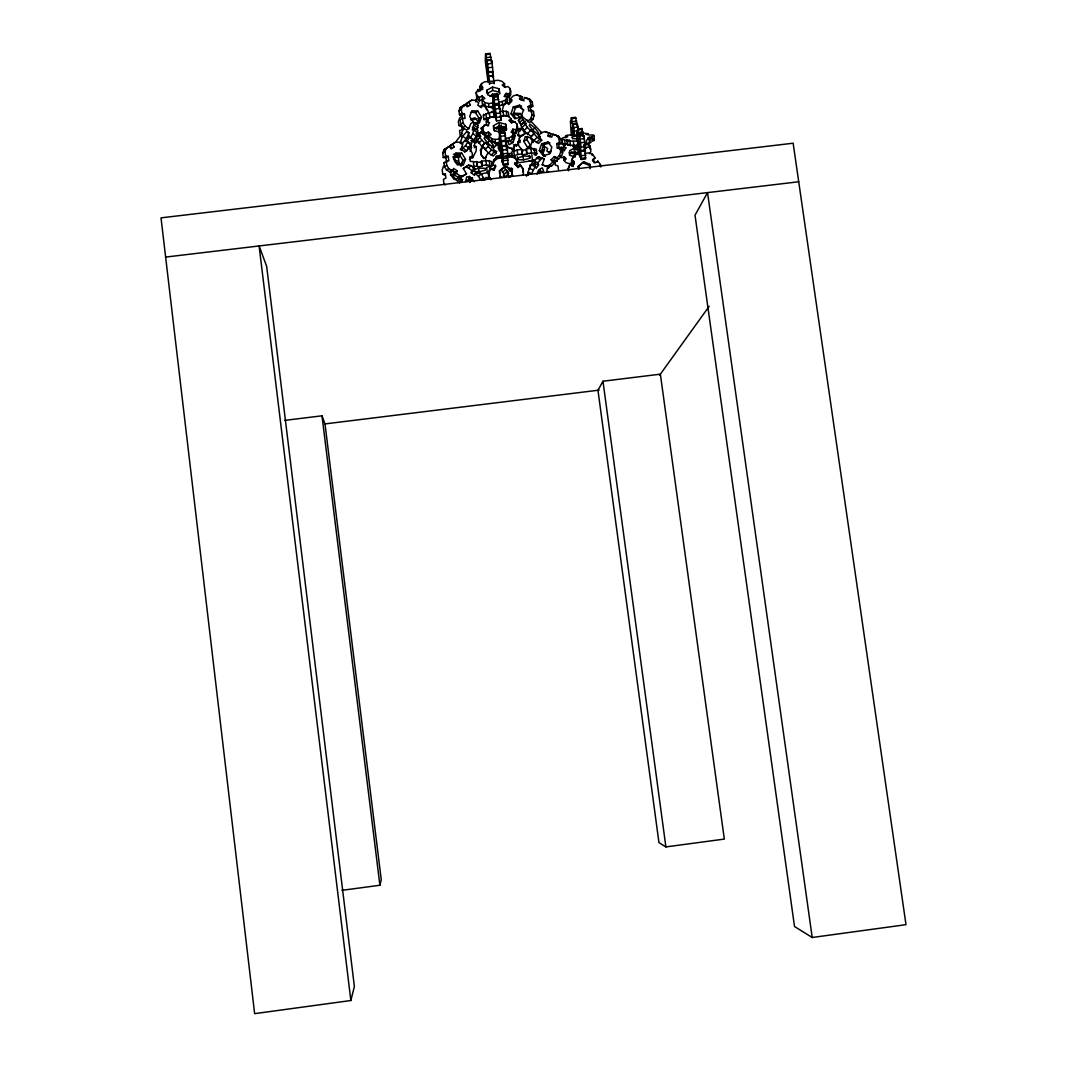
<?xml version="1.0" encoding="UTF-8"?>
<svg xmlns="http://www.w3.org/2000/svg" width="1067" height="1067" viewBox="0 0 1067 1067"><rect width="100%" height="100%" fill="white"/><g stroke="black" fill="none" stroke-linecap="round" stroke-linejoin="round"><path stroke-width="1.5" d="M578.794 152.608L578.794 155.008L577.287 143.965M578.767 135.122L577.62 129.027L581.915 128.52L583.742 137.656L583.742 135.536L579.434 136.042L579.434 138.163L578.767 135.122L583.075 134.615M584.249 151.487L584.276 146.632M590.171 148.86L590.184 146.232L588.01 143.685L585.223 145.192L585.876 148.153L588.651 146.646L588.01 143.685M585.236 146.552L584.849 145.846L585.53 158.996L581.235 159.503L580.541 146.352L580.928 147.059L585.236 146.552L583.742 135.536M590.184 146.232L590.825 151.807L589.424 153.728M461.131 149.313L464.812 151.887L466.853 150.7L471.294 143.898L467.079 141.217L469.52 137.243L474.081 140.11L477.776 132.841L477.829 130.281L474.161 127.867L472.308 129.947L474.282 122.705L473.121 122.198L470.774 123.599L468.84 128.614L466.492 130.014L462.758 127.56L460.731 124.239L460.144 119.757L462.478 118.33L465.079 118.464L464.492 114.022L461.811 113.195L461.304 109.314L462.491 106.233L460.157 107.674L458.97 110.755L459.477 114.622L462.131 115.463M472.361 127.386L476.029 129.787L477.883 127.72L477.936 125.106L474.282 122.705M469.52 137.243L470.4 137.696L472.841 133.722L474.161 127.867M455.702 142.071L452.528 144.205L454.169 146.846L451.834 148.22L450.194 145.579L455.702 142.071L459.023 142.271L462.678 144.645L461.131 149.5L465.465 145.752L467.586 142.298L467.079 141.217M464.812 151.887L464.825 151.101M461.237 163.985L455.516 162.291L454.555 159.93L455.422 155.289L456.476 154.702L460.144 155.969L458.383 157.583L459.183 163.558L461.064 164.238L462.358 161.477M473.921 145.779L476.349 146.606L476.135 150.967L472.574 158.009L471.827 156.115L469.507 159.436M501.423 151.487L499.303 150.66L498.369 148.14L498.622 143.685M520.416 128.8L520.283 130.894L518.602 131.855L518.349 136.056L519.989 135.736L518.535 142.978L516.521 145.886L513.414 144.805M527.632 175.081L529.125 168.426L531.619 164.798L535.447 166.105L536.234 168.346L538.582 164.918L537.795 162.664L533.967 161.357L538.328 156.809L544.25 158.943L542.223 164.825L548.171 166.959L551.586 166.025L554.853 162.811L551.119 159.783L554.36 156.596L558.588 159.143L561.415 156.382L562.669 152.728L562.149 148.82L558.961 147.593L557.307 148.033L556.707 143.552L559.441 142.818L561.455 143.658L560.855 139.19L558.628 136.309L552.759 134.175L551.746 137.136L547.904 135.856L548.918 132.908L544.997 131.614L541.569 132.615L538.368 135.776L541.743 140.217L537.128 137.363L530.899 130.067L527.325 133.868L524.07 130.547L520.656 125.119L523.87 121.918L526.231 123.785L522.71 119.504L522.03 116.463L529.579 122.638L532.846 119.384L534.087 115.676L533.487 111.195L531.433 110.288L528.725 111.035L528.125 106.593L530.752 105.166L530.232 101.298L528.138 98.591L524.844 97.524L523.257 100.285L519.482 99.058L520.483 96.123L516.708 94.896L513.24 95.897L510.066 99.098L511.733 101.272L508.559 104.459L506.892 102.285L503.664 105.553L502.437 109.274L502.824 112.195M478.67 119.011L478.776 117.917L479.15 120.851M485.565 53.87L487.152 63.366L487.019 60.686L491.527 60.165L491.66 62.846L490.046 53.35L485.565 53.87L485.298 61.166L488.112 82.359M477.242 165.385L476.936 161.61L473.868 161.971M476.936 161.61L477.442 166.852L481.964 166.319L481.47 161.077L489.206 160.677L491.38 161.49L491.967 165.905L486.672 167.332L487.272 171.84L489.313 174.561M481.964 166.319L481.47 161.077M488.926 172.441L481.844 173.761L478.283 173.401M492.38 94.189L492.807 95.203L497.369 94.67L496.929 93.656L492.38 94.189L493.354 106.433L488.806 106.967L485.178 105.993L482.257 103.379L482.084 99.965L484.885 98.404L482.124 95.937L479.323 97.497L479.51 100.912L482.311 99.351L482.124 95.937M493.794 113.022L493.888 112.115L489.353 112.649L483.404 115.129L483.991 119.557L486.952 119.717M494.368 117.45L493.888 112.115M495.221 109.914L495.368 108.994L499.943 108.461L501.063 120.318L496.488 120.851L495.702 116.583L491.033 117.13L488.006 118.824L486.285 121.771L486.459 125.172M496.782 94.87L496.929 93.656M499.023 130.027L500.21 135.349L499.93 132.281L504.558 131.734L504.851 134.802L503.637 129.48L499.023 130.027L499.983 142.338L495.341 142.871L491.754 141.924L488.886 139.324L488.713 135.936L491.167 134.535L488.366 132.001L485.912 133.388L486.085 136.776L488.539 135.389L488.366 132.001M499.943 108.461L499.836 109.367L497.862 95.857L493.301 96.377L493.528 99.271L492.807 95.203M499.329 142.631L494.901 143.151L495.035 142.071M503.491 130.667L503.637 129.48M501.357 127.12L501.21 128.253L496.662 128.774L496.795 127.653L501.357 127.12L501.25 124.852M507.852 156.249L507.465 154.568L507.985 164.625L503.384 165.172L502.824 155.102L503.211 156.796L507.852 156.249L507.385 149.487L506.705 145.165L501.997 146.232L499.93 132.281M506.705 145.165L504.558 131.734M517.682 159.663L518.002 157.756L524.204 156.075L530.086 156.329L529.712 158.249L523.537 159.903L517.682 159.663L517.282 156.716M536.181 155.369L534.14 154.555L536.834 153.821L536.248 149.367L530.886 148.38L526.364 148.913L526.805 154.222L522.216 154.768L521.776 149.447L517.108 149.994L511.4 152.221L512 156.689L514.961 156.809M522.216 154.768L521.776 149.447M526.805 154.222L526.364 148.913M533.233 160.584L516.335 163.078M571.352 117.77L573.112 126.653L573.112 124.559L577.327 124.065L577.327 126.159L575.553 117.29L571.352 117.77L571.112 122.998L570.685 120.438L570.418 121.518L571.312 135.269M350.856 1000.513L354.377 986.522L266.67 266.363L259.108 245.957L350.856 1000.513L254.64 1013.65L161.01 217.855L793.154 143.218L905.99 924.676L812.214 937.493L794.515 926.529L695.017 215.201L707.541 192.607L812.214 937.493M341.973 890.331L379.892 885.25L381.266 879.822L324.995 423.919L321.994 415.81L284.742 420.385M474.095 181.683L471.827 178.029L466.772 176.749L465.519 181.523L468.6 179.403L469.44 176.228M484.245 180.203L481.497 174.041L478.163 171.267L475.082 173.401L474.522 175.481L471.201 172.721L471.747 170.627L474.842 168.506L471.441 165.678L468.666 165.038L463.238 168.466L466.506 173.748L460.984 177.242L457.703 177.095L453.982 174.708L454.955 172.16L457.29 170.827L453.595 168.453L453.008 169.986L449.714 171.974L446.499 169.906L444.446 166.625L443.939 162.718L446.486 162.144L445.899 157.649L448.233 156.289L448.82 160.784L443.939 162.718M471.201 172.721L474.282 170.6L474.842 168.506M571.178 153.381L571.485 152.221L575.606 151.727L576.073 152.648L571.939 153.141L571.485 152.221M577.62 129.027L577.66 133.108L577.327 134.349L576.954 131.534L576.62 135.416L578.007 145.379L567.737 145.125L567.391 140.897L569.671 140.27L564.803 140.244L561.749 138.697L563.403 137.55L566.03 137.616L567.671 136.469L565.297 136.243L566.737 135.256L574.193 134.629M569.911 164.425L567.951 169.493L569.911 164.425L572.579 165.532L574.233 161.624L571.819 159.917L573.259 156.516L576.087 154.408L579.821 153.968L581.235 159.503M572.806 165.398L573.913 162.798L571.499 161.09L571.819 159.917M577.981 148.553L578.461 149.447L574.273 149.94L574.179 145.512M571.699 161.344L572.019 160.17M571.499 161.09L573.259 156.516M572.299 162.131L572.619 160.957M581.622 129.614L581.915 128.52M573.913 162.798L574.233 161.624M576.087 154.408L572.939 157.689M580.288 156.195L580.621 155.008L580.515 157.889L579.688 155.409M583.716 161.757L578.101 166.852L583.716 161.757L589.878 164.331L590.318 167.586M532.526 148.553L527.471 147.366L523.83 141.431L525.217 136.629L530.286 137.803L533.207 142.578M523.83 141.431L526.765 139.404L527.698 136.216M589.971 168.746L589.878 164.331M592.092 155.435L592.452 154.248L589.091 152.874L584.769 153.381M592.452 154.248L595.159 157.729L592.505 160.61L594.266 162.864M543.663 145.232L544.503 149.353L543.69 151.927L541.743 153.288M597.427 162.304L597.8 161.13L600.454 164.545L600.774 166.972M600.067 165.718L600.454 164.545M527.525 121.758L530.792 118.49L532.033 114.783L531.433 110.288M443.445 166.292L442.191 170.013L442.765 174.361L444.939 175.121M460.224 177.949L454.222 179.549L450.487 174.521L451.821 170.56M456.396 180.31L452.661 175.295L453.995 171.32M470.427 177.095L469.587 179.589L471.734 180.336L472.574 177.856M470.147 151.541L471.494 147.553L469.76 143.138M495.381 159.05L496.288 156.356L502.41 154.702M519.482 105.206L523.377 110.248L521.056 117.037L514.868 118.77L511.013 113.729L513.307 106.953L519.482 105.206L521.55 106.126L515.388 107.874L513.307 106.953M515.988 118.397L513.094 114.636L515.388 107.874M524.07 100.805L521.55 99.991L522.55 97.057L520.483 96.123M506.158 149.833L507.719 147.113L513.08 149.047L514.454 150.86M507.439 140.257L509.079 144.752L513 142.498L515.294 135.776L513.667 131.268M539.302 150.567L541.342 151.394L545.264 156.502L543.236 155.675L539.302 150.567L541.636 143.778L547.918 142.071L549.945 142.911L543.677 144.619L541.636 143.778M541.342 151.394L543.677 144.619M537.061 174.241L538.462 170.16L542.343 167.826L543.903 172.28L540.089 170.973L539.168 173.668M548.918 132.908L550.945 133.775L549.932 136.723L547.904 135.856M535.447 166.105L531.646 173.561L527.805 172.254M554.36 156.596L556.574 158.329L559.401 155.555L560.668 151.887L560.135 147.98L558.961 147.593M548.425 168.439L549.452 165.585M539.248 171.734L540.155 169.253M449.714 171.974L451.248 169.8L454.955 172.16M513.534 116.023L514.587 113.182L520.376 113.515L522.577 117.103M473.081 168.426L473.908 166.239L473.295 161.53L470.294 161.41L469.707 156.942L472.708 157.062L472.134 152.754L470.12 149.5L467.626 147.873M453.982 174.708L456.329 173.374L457.29 170.827M488.459 113.876L488.086 110.955L486.072 107.607L482.364 105.14L481.43 107.62L477.803 105.22L478.75 102.739L475.122 100.325L471.774 100.125L469.427 101.578M477.563 122.878L479.203 118.584L481.564 117.17L477.816 111.088L471.881 110.755L469.667 116.503L473.428 122.598L479.376 122.905L481.564 117.17M460.957 166.425L463.185 160.584L465.532 159.236L461.758 153.155L455.716 152.888L453.475 158.743L457.276 164.851L463.305 165.092L465.532 159.236M460.37 142.058L462.598 136.283L466.826 131.534L468.853 132.561L466.639 138.363L462.384 143.125L460.37 142.058L462.811 143.645M450.674 171.32L451.261 169.8M461.157 148.713L461.731 147.193M465.132 141.551L466.239 138.657L469.413 135.109M445.899 157.649L443.272 157.543L442.685 153.048L443.965 149.753L449.407 146.286L451.061 148.94L454.169 146.846M443.272 157.543L445.606 156.182L445.019 151.674L446.286 148.38L449.407 146.286M475.522 100.845L477.309 96.857M479.777 91.349L481.017 88.601M475.909 101.858L477.696 97.857M481.217 154.955L480.457 150.074L482.284 146.046L482.684 147.126L480.844 151.181L481.217 154.955L483.791 158.476L486.205 156.729M508.732 104.019L509.813 101.632L509.026 96.95M490.873 179.763L488.659 176.122L488.286 172.227L490.3 167.799L493.541 169.186L493.981 170.373L490.727 168.986L490.3 167.799M503.384 165.172L501.89 156.729L497.182 157.289L494.074 159.557L492.22 163.611L492.647 164.785L495.902 166.172L493.981 170.373M489.073 177.322L488.699 173.414L490.727 168.986M492.647 164.785L494.514 160.717L497.622 158.45L502.344 157.903M493.541 169.186L495.461 164.998M522.537 175.361L523.51 173.267L522.657 168.173L520.016 164.531L517.508 166.345L517.988 167.532L520.509 165.705L520.016 164.531M504.438 174.108L501.263 170.093L504.891 166.079L507.038 166.892L510.373 171.28L512.467 172.067M501.263 170.093L501.717 169.226M543.05 144.352L542.65 145.112L544.784 142.991M602.975 381.226L597.96 390.282L658.953 842.637L665.888 846.918L724.306 839.089L660.366 374.17L602.975 381.226L665.888 846.918M541.769 140.19L538.515 143.405L533.9 140.564L530.579 137.176L534.14 133.362M505.144 138.323L509.146 137.856L512.187 136.123L513.72 133.442L511.133 132.201L512.894 129.134L515.748 129.894L515.868 133.295L513.014 132.521L512.894 129.134M515.748 129.894L517.495 126.826L516.962 124.039L514.134 121.518L511.707 122.905L508.879 120.384L511.32 119.011L508.439 116.45L504.824 115.516L500.29 116.05L501.063 120.318M505.291 141.711L509.279 141.244L512.307 139.51L513.841 136.829L513.507 133.242M515.868 133.295L517.615 130.227L517.495 126.826M530.899 130.067L530.552 130.654L527.298 127.333L523.87 121.918M527.325 133.868L527.685 133.268L530.926 136.576M499.276 102.312L505.385 100.231L507.145 97.217L507.278 100.631L505.531 103.646L499.423 105.726M509.159 93.776L506.078 93.483L504.331 96.443L509.279 97.19L509.159 93.776L510.666 91.175L510.159 88.588L507.745 86.467L504.918 87.441L502.157 85L504.558 83.653L501.797 81.225L498.169 80.265L493.674 80.785L494.061 82.866L489.553 83.386L489.179 81.305L484.578 81.839L481.55 83.573L479.803 86.507L479.977 89.921M509.279 97.19L510.786 94.59L510.666 91.175M486.085 136.776L483.284 134.242L482.604 128.053L484.498 124.826L488.646 125.759M504.331 96.47L506.078 93.483L507.772 93.936L507.905 97.35M487.779 125.706L489.566 122.652L486.285 121.771M479.51 100.912L476.856 98.537L476.202 92.536L478.016 89.495L480.804 90.228L482.591 87.241L479.803 86.507M456.489 140.871L462.438 133.308L461.424 132.801L463.758 129M473.188 139.644L471.294 143.898M525.071 121.371L521.87 124.572L519.496 122.705L518.389 120.384L522.03 116.463M493.568 145.565L492.661 146.979L487.926 143.338L484.098 138.31L485.032 136.923L489.753 140.551L493.568 145.565L491.487 147.646M488.659 145.846L488.193 146.566L491.607 150.007L496.395 152.874L493.247 156.009L488.446 153.168L482.284 145.739L485.432 142.591L488.659 145.846L485.045 149.713M476.536 137.27L479.67 134.109L480.75 136.536L478.683 134.949L475.549 138.11L481.817 146.459L485.432 142.591M488.913 137.816L487.712 135.602M481.817 146.459L482.284 145.739M533.193 165.892L534.754 163.611L533.967 161.357M537.795 162.664L542.156 158.103L544.25 158.943M516.521 145.886L515.481 144.472L513.16 147.833L513.881 149.767M484.431 179.709L486.045 177.389L489.78 178.696M486.779 179.296L489.153 175.868L488.406 173.961M501.117 130.547L502.717 128.24L506.492 129.507M504.238 129.08L505.811 126.813M559.735 148.927L561.109 146.993L563.509 147.739L564.136 150.7L561.722 149.954M564.136 150.7L566.204 147.806L563.789 147.059L565.897 144.098M573.206 161.05L572.579 163.131L568.991 163.558L566.03 162.664L564.203 160.597L566.27 158.943L564.176 156.569L561.802 157.863M659.566 375.277L709.182 306.269M478.683 134.949L479.79 137.416L476.642 140.591L473.241 141.404L470.787 140.577M478.696 143.298L481.844 140.137L479.79 137.416M531.819 107.06L528.125 106.593L530.206 107.527L532.806 106.086L532.286 102.232L530.192 99.524L524.591 97.777M486.632 143.685L489.753 140.551M460.024 178.602L457.356 181.47L460.464 178.362L461.531 180.883L459.45 182.95M518.389 120.384L521.59 117.17M491.607 150.007L486.725 154.835L485.512 158.53L486.525 164.985L491.967 165.905M519.496 122.705L522.71 119.504M491.113 155.195L494.274 152.047M521.87 127.693L525.097 124.479M469.667 182.404L471.734 180.336M524.07 130.547L527.298 127.333M509.573 148.18L507.719 147.113M531.539 131.028L534.74 127.84L530.046 124.145L529.259 125.506L533.167 130.587L537.861 134.282L538.635 132.895L534.74 127.84M530.579 137.176L533.807 133.975M534.034 140.084L531.846 142.258L530.592 145.886L530.979 148.753M533.9 140.564L537.128 137.363M502.384 172.547L505.558 169.4L504.438 166.945M507.612 170.96L508.759 173.468L506.692 171.907L507.852 174.455L504.664 177.615L503.504 175.055L507.612 170.96L505.558 169.4M536.448 142.551L539.675 139.35M510.373 171.28L512.547 169.146M553.146 160.597L556.374 157.409L558.588 159.143M542.223 164.825L546.144 166.159L549.558 165.212L552.826 162.011L554.853 162.811M595.159 157.729L592.879 159.423L595.519 162.838L597.8 161.13M489.966 96.523L492.22 94.87M517.988 167.532L515.334 163.878L517.855 162.051L514.654 157.129L511.08 155.649L508.039 156.009M508.639 177.415L512.093 174.908L511.453 167.959L512.573 176.095L512.093 174.908M583.756 144.699L591.025 142.445L590.718 138.217L587.65 138.15L594.026 135.869L593.519 134.976L588.637 134.962L586.023 134.322L588.264 133.695L582.289 132.988M594.026 135.869L594.332 140.084L592.638 141.297L592.318 137.069M487.032 137.123L489.086 135.656M586.663 144.365L586.343 140.124L590.718 138.217M526.551 175.855L528.578 174.441L526.084 175.762M541.569 151.407L544.503 149.353M483.631 177.482L480.55 179.616L478.416 176.175L475.082 173.401M527.471 147.366L530.406 145.339L526.765 139.404M478.416 176.175L481.497 174.041M462.758 179.603L459.69 181.71L462.198 182.35L461.237 178.296L458.743 177.655M523.03 151.061L518.829 145.966L517.988 141.964L519.936 140.617M463.238 168.466L465.585 167.146L468.346 167.786L471.441 165.678M460.984 177.242L466.506 173.748M525.031 133.655L519.642 137.056L525.031 133.655L521.856 128.48M465.585 167.146L468.666 165.038M447.233 160.717L446.273 161.37L446.78 165.292L448.834 168.573L452.061 170.64M482.711 131.401L477.122 134.949L482.711 131.401L480.83 128.36L483.871 126.319L481.51 127.72L482.751 129.734M470.334 104.779L468 106.22L466.372 103.592L468.706 102.139L470.334 104.779L467.279 106.793L465.172 104.473L462.838 105.913L463.945 106.647M460.157 107.674L465.172 104.473M466.372 103.592L471.774 100.125M463.118 106.1L465.452 104.646M458.97 110.755L461.304 109.314M459.477 114.622L461.811 113.195M459.757 114.809L462.091 113.382M462.931 113.929L460.597 115.369L464.492 114.022M480.003 106.58L482.364 105.14M471.014 112.275L475.469 112.515L477.816 111.088M460.731 124.239L463.065 122.825L462.158 115.449M548.571 171.454L546.904 172.454L547.198 168.266L548.865 167.266M462.758 127.56L465.105 126.159L468.84 128.614M483.991 119.557L486.499 118.05L494.474 116.556M450.194 145.579L452.528 144.205M443.965 149.753L446.286 148.38M442.685 153.048L445.019 151.674M513.64 114.676L517.962 114.916L520.376 113.515M511.2 122.745L513.374 121.478L515.508 122.385L511.733 121.131M453.382 154.248L459.41 154.515L461.758 153.155M444.446 166.625L446.78 165.292M446.499 169.906L448.834 168.573M470.347 158.409L472.708 157.062M449.954 171.814L453.008 169.986M502.397 131.628L506.638 129.214L505.705 124.252L499.129 122.492L493.488 125.679L493.648 129.067L499.276 125.879L505.838 127.653L506.305 130.134M476.349 146.606L474.375 147.726L474.562 143.578L476.549 142.471M457.703 177.095L460.05 175.775L463.331 175.922M497.129 95.123L499.916 93.563L498.996 88.748L492.541 87.041L486.965 90.148L487.139 93.563L492.701 90.455L499.143 92.162L498.996 88.748M512 156.689L517.708 154.475L522.363 153.928M548.745 152.208L551.186 150.887L550.292 153.341L546.811 151.021L547.704 148.566L544.13 146.192M575.26 147.633L569.711 150.647L569.725 155.315L575.26 157.009L574.62 154.048L569.098 152.368L569.725 155.315M586.597 144.232L583.796 145.739L585.876 148.153M574.62 154.048L578.767 151.807M554.827 162.171L557.281 160.864L556.987 158.703M522.15 135.162L523.043 134.869M470.507 119.077L475.028 117.797L478.816 122.798M471.147 120.384L477.162 118.677M561.749 138.697L562.549 143.805L565.137 144.472L567.404 143.832L567.07 139.617M567.737 145.125L570.005 144.485M471.694 140.991L475.389 142.244L478.763 141.297M517.428 129.027L521.123 128.147L523.19 129.014L519.722 129.974L517.068 129.08M499.663 144.392L496.222 145.339L493.074 148.486L496.395 152.874M501.45 156.342L498.396 157.169L496.288 156.356M442.765 174.361L445.339 173.668L445.899 178.029L443.419 179.389L443.899 183.177L445.232 184.964M533.54 150.1L536.248 149.367M556.707 143.552L558.721 144.405L561.455 143.658M474.988 169.346L479.536 168.119L485.418 168.346L485.218 170.2L479.176 171.814L474.775 171.654M557.307 148.033L562.149 148.82M543.236 155.675L549.518 153.995L551.866 147.179L547.918 142.071M481.71 180.483L485.218 179.563M452.728 156.929L456.022 156.075M480.537 162.838L482.031 162.611M324.608 423.959L599.147 390.122M165.625 257.08L798.716 181.763M500.543 115.85L506.812 115.676L508.932 116.583L508.345 112.128L506.225 111.248L499.956 111.408M496.488 120.851L496.328 117.357L500.903 116.823M571.832 118.637L576.033 118.144M572.472 121.598L576.687 121.105M499.476 131.161L504.104 130.614M572.472 123.692L576.687 123.198M500.37 133.388L505.024 132.855M500.903 136.243L505.558 135.696M573.112 124.559L573.766 127.613L577.994 127.12L578.314 129.467M488.713 135.936L491.58 138.537L495.181 139.484L499.836 138.95M578.087 129.881L582.395 129.374M577.38 134.976L574.566 135.309L574.246 131.134L578.461 130.641M501.503 140.804L506.158 140.257M578.674 132.521L582.969 132.028M501.383 141.684L506.038 141.137M578.687 132.855L582.995 132.348M578.767 133.842L583.075 133.335M506.812 145.432L502.064 145.712M506.852 145.512L502.197 146.059L503.211 156.796M579.434 136.042L580.101 139.097L584.423 138.59M567.391 140.897L577.687 141.137M502.73 150.034L507.385 149.487M580.928 147.059L580.595 142.778L584.916 142.271M521.63 150.3L526.204 149.753M503.09 153.835L507.732 153.288M578.034 146.046L575.233 146.379L574.926 147.513L577.727 147.193M526.951 153.381L534.74 152.981L536.834 153.821M507.705 155.889L503.077 156.436L502.824 155.102M574.606 148.7L577.407 148.366M506.985 157.356L511.56 156.809L515.134 158.289L517.855 162.051M502.97 158.49L507.599 157.943M476.856 162.437L481.39 161.904M580.875 150.62L585.169 150.114M581.262 151.341L585.57 150.834M503.344 160.69L508.012 160.143M472.908 166.585L477.523 166.039M482.057 165.505L486.525 164.985M503.531 164.091L508.145 163.544M581.595 155.715L585.89 155.195M581.582 158.329L585.876 157.823M485.898 54.63L490.393 54.11M486.445 57.605L490.953 57.084M486.579 60.286L491.073 59.765M487.019 60.686L487.632 63.953L492.14 63.433L494.074 83.826M489.793 71.516L493.074 71.809L488.566 72.329L488.126 67.768L492.647 67.248M488.566 72.329L488.286 71.689L488.726 76.224L493.234 75.704M488.726 76.224L493.514 76.344M489.58 84.36L489.446 81.505L493.954 80.985M493.314 96.644L497.876 96.11M493.301 96.377L493.674 97.27L498.249 96.75M493.674 97.27L494.168 99.911L498.742 99.378M482.084 99.965L485.005 102.579L488.633 103.552L493.194 103.032M495.261 109.901L494.675 103.819L499.263 103.286M494.688 104.073L499.276 103.539M499.303 104.339L494.635 105.42L499.236 104.886M496.328 117.357L495.968 113.529L500.543 112.995M572.472 146.072L573.846 146.046M577.22 138.843L572.646 138.737L571.792 137.15L577.007 135.696L577.327 139.897M445.606 156.182L448.233 156.289M557.281 160.864L554.827 160.77L555.414 165.105L557.961 165.878L558.468 169.653M529.139 160.864L532.02 160.984L532.606 165.345M476.149 133.402L479.483 133.562M522.056 135.682L518.615 135.389M517.988 141.964L520.149 142.471L519.296 138.457M493.034 96.35L487.846 94.963L486.965 90.148M499.663 132.068L494.394 130.641L493.488 125.679M522.55 97.057L516.708 94.896M550.945 133.775L544.997 131.614M558.628 136.309L552.759 134.175M510.853 120.638L513.374 121.478M462.545 115.449L459.57 118.09L458.37 121.665L458.863 125.453L462.144 126.693L461.024 126.319M517.495 134.909L519.989 135.736M513 142.498L509.252 141.244L509.146 137.856M458.863 125.453L461.558 125.399L462.118 129.761L459.53 130.494L460.104 134.895L461.451 136.723M536.234 158.049L540.062 159.343M498.369 148.14L500.876 148.993M534.754 163.611L538.582 164.918M469.053 146.726L471.494 147.553M529.125 168.426L532.953 169.733M455.422 155.289L459.103 156.556M454.889 156.062L458.557 157.329M454.702 156.316L458.383 157.583M454.555 159.93L458.223 161.197M455.516 162.291L461.064 164.238M450.487 174.521L452.661 175.295M487.272 171.84L489.393 172.614M508.706 169.079L510.786 169.88M514.854 164.398L516.935 165.185L516.535 162.211M473.241 141.404L475.389 142.244M494.728 150.66L496.835 151.501M546.144 166.159L548.171 166.959M549.558 165.212L551.586 166.025M531.766 154.648L532.393 159.356L534.447 160.17M513.08 149.047L510.986 148.22L513.067 150.94M538.328 156.809L540.422 157.649M480.857 132.415L482.991 133.268M559.401 155.555L561.415 156.382M560.668 151.887L562.669 152.728M517.655 129.094L519.722 129.974M583.369 162.931L589.531 165.505M538.368 135.776L540.409 136.643M556.614 135.442L558.841 138.323L560.855 139.19M502.464 177.442L499.889 176.348L500.33 177.549L499.676 170.587L505.465 166.372L511.933 169.146M511.013 113.729L513.094 114.636M482.684 147.126L485.378 148.286M525.831 119.571L527.912 120.464M496.942 144.392L499.423 145.472M530.792 118.49L532.846 119.384M490.62 106.487L493.541 108.607L488.513 106.42M477.936 125.106L473.121 122.198M532.033 114.783L534.087 115.676M506.892 102.285L508.986 103.206M510.066 99.098L512.147 100.018M519.482 99.058L521.55 99.991M530.752 105.166L532.806 106.086M530.499 105.406L532.553 106.327M524.844 97.524L526.898 98.457M530.232 101.298L532.286 102.232M528.138 98.591L530.192 99.524M458.637 154.262L459.73 154.835M457.156 162.784L458.303 163.384M456.329 173.374L460.05 175.775M465.465 145.752L469.147 148.153M463.185 148.313L466.853 150.7M462.598 136.283L466.239 138.657M467.599 142.098L471.281 144.498M467.586 142.298L471.267 144.699M472.841 133.722L476.522 136.123M466.826 131.534L469.253 133.135M470.4 137.696L474.081 140.11M474.215 125.306L477.883 127.72M474.095 130.441L477.776 132.841M520.336 107.714L523.87 110.088M503.504 175.055L505.571 176.615M475.549 138.11L477.616 139.697M460.184 149.233L461.344 150.18M474.282 170.6L477.603 173.361M468.346 167.786L471.747 170.627M476.202 92.536L476.669 95.123L479.323 97.497M512.974 136.056L513.841 136.829M482.604 128.053L483.098 130.841L485.912 133.388M492.967 140.924L497.089 145.512M481.844 140.137L484.965 143.298M530.819 121.171L541.943 132.922M588.651 146.646L590.838 149.18M551.106 159.77L552.826 162.011M532.393 159.356L534.58 162.224M483.271 132.348L485.178 134.842L483.058 134.002L481.15 131.481M507.852 174.455L509.946 177.202M488.659 176.122L490.447 178.549M482.111 155.609L483.791 158.476M520.509 165.705L523.15 169.36M517.508 166.345L514.854 162.704L515.334 163.878M459.41 154.515L463.185 160.584M468.6 179.403L470.107 181.817M475.469 112.515L479.203 118.584M503.677 126.546L504.998 128.694M517.962 114.916L519.429 117.303M463.065 122.825L465.105 126.159M593.826 139.177L594.332 140.084M583.089 135.829L583.969 137.416M573.979 134.242L574.566 135.309M486.045 108.607L486.752 109.914M577.634 144.672L578.007 145.379M574.273 149.94L573.166 146.072M578.327 168.066L578.754 168.893L578.541 166.265M509.359 100.631L509.813 101.632M497.649 97.711L498.089 98.738L497.862 95.857M513.841 149.967L514.294 151.061L513.947 147.286M514.654 157.129L515.134 158.289M500.73 127.106L501.21 128.253M511.08 155.649L511.56 156.809M491.554 111.488L491.98 112.542M496.208 127.627L496.662 128.774M507.519 163.424L507.985 164.625M502.624 160.93L502.17 159.77L502.464 162.784L502.01 161.61M494.474 142.058L494.901 143.151M497.182 157.289L497.622 158.45M494.074 159.557L494.514 160.717M480.457 150.074L480.844 151.181M488.286 172.227L488.699 173.414M515.508 144.485L515.894 145.632M577.327 124.065L577.994 127.12M563.163 144.098L563.789 147.059M564.83 159.73L564.216 156.769L564.203 160.597M563.749 157.423L564.363 160.383M517.615 130.227L516.962 124.039M491.527 60.165L492.14 63.433M498.716 105.593L499.329 108.847M505.158 140.017L505.865 143.792M493.354 106.433L492.581 102.232L493.501 112.448M494.888 116.823L493.861 104.486L495.435 116.396M580.101 139.097L580.595 142.778M578.434 165.692L578.874 168.933M573.659 135.469L571.965 127.547L572.405 135.496M573.846 162.064L574.153 164.305M572.899 163.358L573.326 166.479M568.258 168.333L568.591 170.773M558.841 138.323L559.441 142.818M558.721 144.405L559.321 148.873M573.766 127.613L574.246 131.134M530.206 107.527L530.792 111.955M534.14 148.513L534.74 152.981M534.647 161.117L535.034 164.038L532.153 163.918L529.725 165.225L530.139 168.306M530.886 148.38L531.473 152.848M529.325 155.289L529.712 158.249M522.937 155.489L523.537 159.903M517.108 149.994L517.708 154.475M513.774 150.9L514.361 155.382M506.225 111.248L506.812 115.676M512.32 156.676L511.92 153.715L508.972 153.581L509.359 156.556M503.037 111.048L503.624 115.489M494.168 99.911L494.675 103.819M495.368 108.994L495.968 113.529M501.263 157.036L499.343 141.458M487.632 63.953L488.126 67.768M493.981 114.489L494.381 117.477M489.353 112.649L489.94 117.077M485.912 113.622L486.499 118.05M489.206 160.677L489.793 165.092M478.603 167.439L479.176 171.814M321.994 415.81L379.892 885.25M494.448 130.908L494.208 128.467L498.676 127.947L499.023 131.614M489.006 76.877L489.446 81.505M499.356 170.787L499.623 173.561M506.225 146.459L506.492 149.287M522.657 168.173L523.017 172.08M562.216 139.604L562.549 143.805M570.058 141.578L570.405 145.806M571.258 162.998L571.472 165.692M564.803 140.244L565.137 144.472M573.446 141.631L573.779 145.872M589.264 137.003L589.464 139.817M589.157 139.337L589.464 143.565M573.793 133.295L573.873 134.642M476.669 95.123L476.856 98.537M483.098 130.841L483.284 134.242M478.016 89.495L478.136 91.762M482.591 87.241L482.711 89.521M481.55 83.573L481.67 85.84M488.006 118.824L488.126 121.091M485.005 102.579L485.178 105.993M491.58 138.537L491.754 141.924M488.633 103.552L488.806 106.967M495.181 139.484L495.341 142.871M492.541 87.041L492.701 90.455M492.807 100.925L492.967 104.326M492.487 72.223L492.727 77.518M499.129 122.492L499.276 125.879M499.436 136.749L499.289 140.297M502.37 101.952L502.517 105.366M505.385 100.231L505.531 103.646M504.558 83.653L504.691 87.081M505.705 124.252L505.838 127.653M506.078 93.483L506.211 96.897M512.187 136.123L512.307 139.51M510.159 88.588L510.253 90.868M511.32 119.011L511.44 122.412M508.812 93.816L508.946 97.23M512.854 132.668L512.934 134.922M483.538 114.342L483.564 115.796M572.072 163.264L572.085 166.332M578.221 139.017L579.968 151.994L578.221 139.017M500.53 140.551L501.863 154.622L500.53 140.551M487.099 65.981L486.472 64.527L488.246 78.038L487.099 65.981"/></g></svg>
